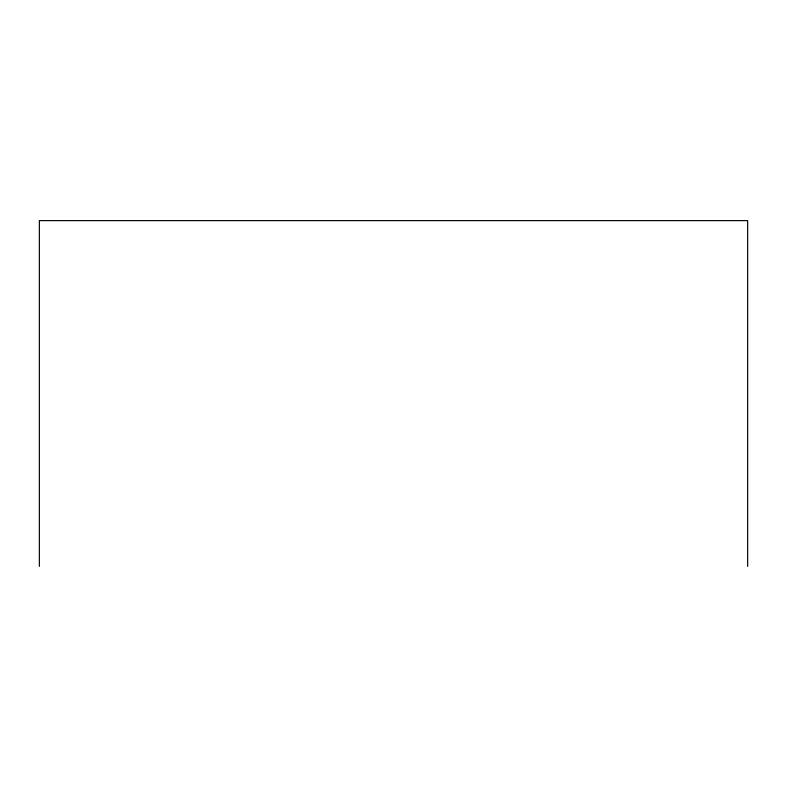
<?xml version="1.0" encoding="UTF-8"?>
<svg xmlns="http://www.w3.org/2000/svg" width="787" height="787" viewBox="0 0 787 787"><rect width="100%" height="100%" fill="white"/><g stroke="black" fill="none" stroke-linecap="round" stroke-linejoin="round"><path stroke-width="1.18" d="M747.65 566.384L747.65 220.616L39.35 220.616L39.35 566.384"/></g></svg>
